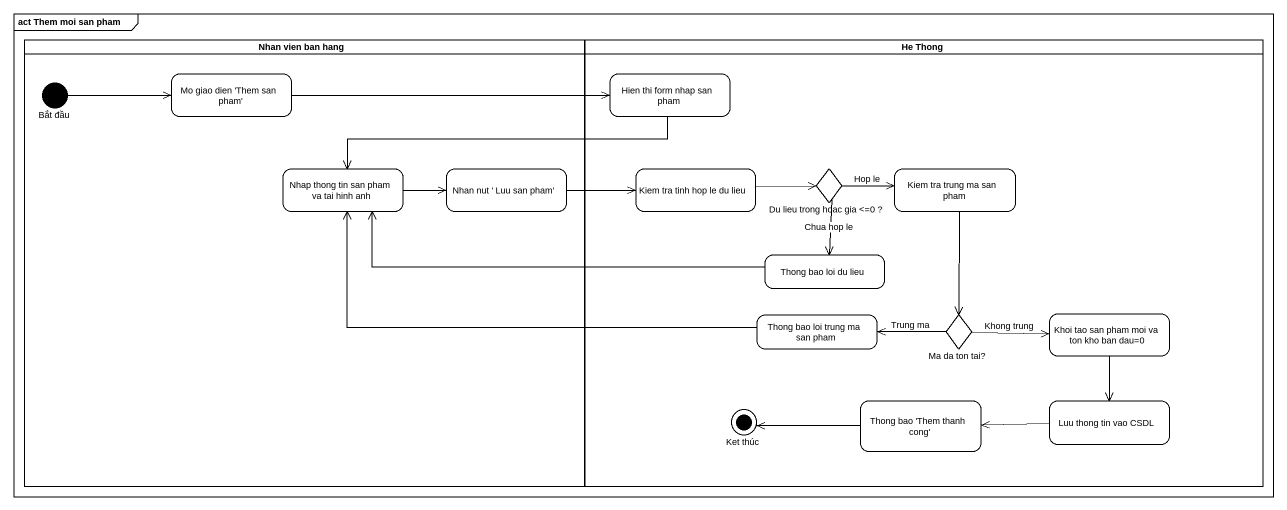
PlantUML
@startuml
mainframe act Them moi san pham
hide empty description
state "Nhan vien ban hang" as Nhan_vien_ban_hang <<partition>> {
  state "Bắt đầu" as Bắt_đầu <<start>>
  state "Mo giao dien 'Them san pham'" as Mo_giao_dien_Them_san_pham
  state "Nhap thong tin san pham va tai hinh anh" as Nhap_thong_tin_san_pham_va
  state "Nhan nut ' Luu san pham'" as Nhan_nut_Luu_san_pham
}
state "He Thong" as He_Thong <<partition>> {
  state "Hien thi form nhap san pham" as Hien_thi_form_nhap_san_pham
  state "Kiem tra tinh hop le du lieu" as Kiem_tra_tinh_hop_le_du_lieu
  state "Du lieu trong hoac gia <=0 ?" as Du_lieu_trong_hoac_gia_0 <<choice>>
  state "Kiem tra trung ma san pham" as Kiem_tra_trung_ma_san_pham
  state "Thong bao loi du lieu" as Thong_bao_loi_du_lieu
  state "Thong bao loi trung ma san pham" as Thong_bao_loi_trung_ma_san
  state "Ma da ton tai?" as Ma_da_ton_tai <<choice>>
  state "Khoi tao san pham moi va ton kho ban dau=0" as Khoi_tao_san_pham_moi_va
  state "Ket thúc" as Ket_thúc <<end>>
  state "Thong bao 'Them thanh cong'" as Thong_bao_Them_thanh_cong
  state "Luu thong tin vao CSDL" as Luu_thong_tin_vao_CSDL
}
Bắt_đầu -right-> Mo_giao_dien_Them_san_pham
Mo_giao_dien_Them_san_pham -right-> Hien_thi_form_nhap_san_pham
Hien_thi_form_nhap_san_pham -left-> Nhap_thong_tin_san_pham_va
Nhap_thong_tin_san_pham_va -right-> Nhan_nut_Luu_san_pham
Nhan_nut_Luu_san_pham -right-> Kiem_tra_tinh_hop_le_du_lieu
Kiem_tra_tinh_hop_le_du_lieu -right-> Du_lieu_trong_hoac_gia_0
Du_lieu_trong_hoac_gia_0 -right-> Kiem_tra_trung_ma_san_pham : Hop le
Du_lieu_trong_hoac_gia_0 --> Thong_bao_loi_du_lieu : Chua hop le
Kiem_tra_trung_ma_san_pham --> Ma_da_ton_tai
Thong_bao_loi_du_lieu -left-> Nhap_thong_tin_san_pham_va
Thong_bao_loi_trung_ma_san -left-> Nhap_thong_tin_san_pham_va
Ma_da_ton_tai -left-> Thong_bao_loi_trung_ma_san : Trung ma
Ma_da_ton_tai -right-> Khoi_tao_san_pham_moi_va : Khong trung
Khoi_tao_san_pham_moi_va --> Luu_thong_tin_vao_CSDL
Thong_bao_Them_thanh_cong -left-> Ket_thúc
Luu_thong_tin_vao_CSDL -left-> Thong_bao_Them_thanh_cong
@enduml
